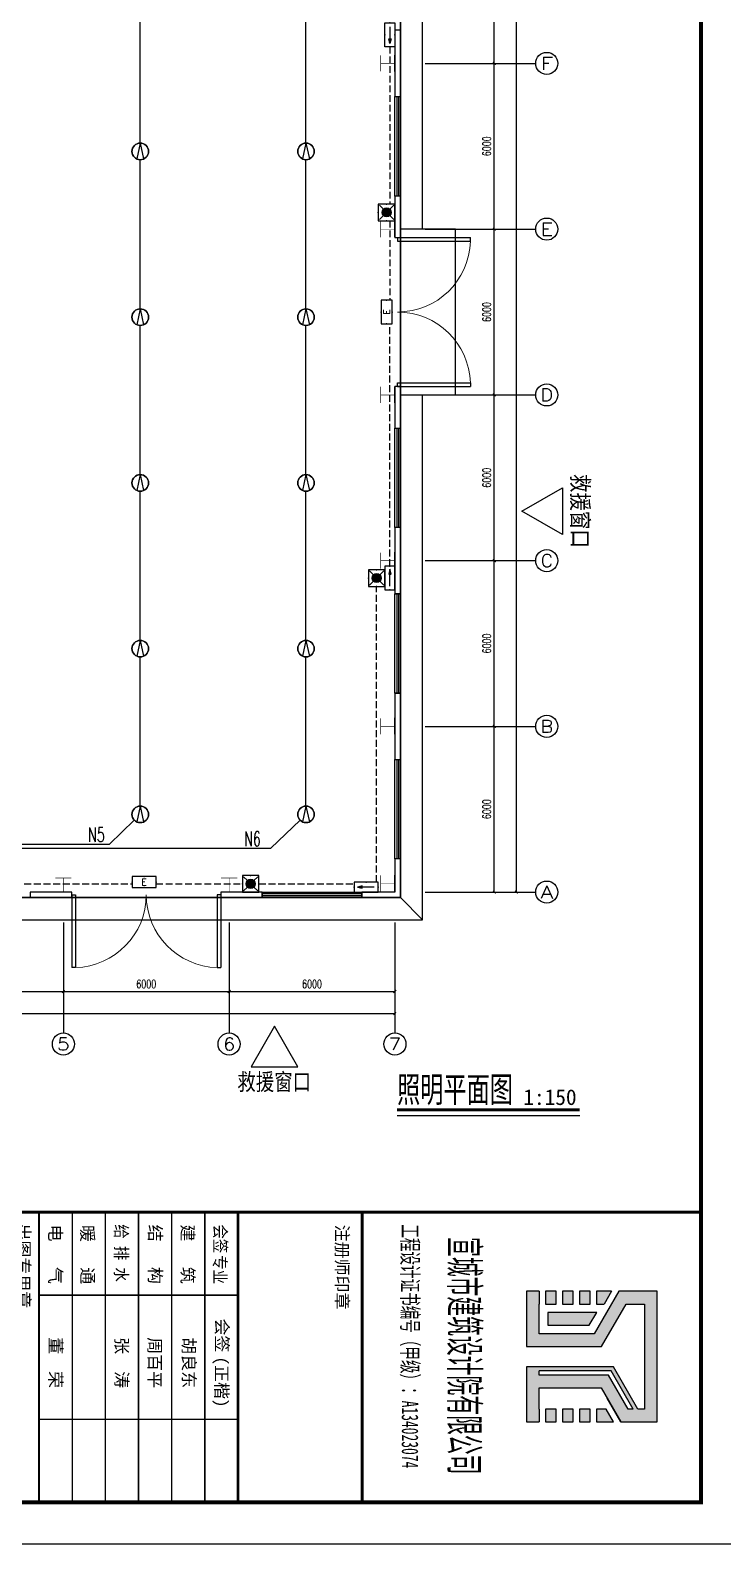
# Model space of a CAD drawing. Extents: x 524855 to 963750, y -788556 to -453694.
# Drawn here: x 718651 to 743720, y -725168 to -670378 of the extents above; entities that cross this region are included whole.
import ezdxf
from ezdxf.enums import TextEntityAlignment as Align

# ---------------------------------------------------------------- set-up
doc = ezdxf.new("R2010")
doc.units = 0
doc.header["$LTSCALE"] = 1000
doc.header["$MEASUREMENT"] = 0
doc.linetypes.add('DASH', pattern=[0.35, 0.25, -0.1])
doc.layers.get('0').update_dxf_attribs({"color": 8})
for name, color, linetype in [('AXIS', 8, 'Continuous'), ('AXIS_TEXT', 8, 'Continuous'), ('BZ_标准图框', 8, 'Continuous'), ('E-BZ', 4, 'Continuous'), ('E-PT', 1, 'Continuous'), ('E-SB', 3, 'Continuous'), ('E-YJ', 2, 'DASH'), ('GROUND', 8, 'Continuous'), ('PUB_TEXT', 8, 'Continuous'), ('RAIL', 8, 'Continuous'), ('TK(图框线)', 8, 'Continuous'), ('WALL', 8, 'Continuous'), ('WINDOW', 8, 'Continuous')]:
    doc.layers.add(name, color=color, linetype=linetype)
doc.layers.add('VHSoft_barcode', color=8, linetype='Continuous', plot=False)
doc.styles.add('-宋体', font='', dxfattribs={"width": 0.8})
doc.styles.add('_TCH_AXIS', font='COMPLEX', dxfattribs={"bigfont": 'GBCBIG'})
doc.styles.add('_TCH_DIM_T3', font='SIMPLEX', dxfattribs={"width": 0.705882, "bigfont": 'GBCBIG'})
doc.styles.add('_TEL_ATTDEF', font='SIMPLEX', dxfattribs={"bigfont": 'HZTXT'})
doc.styles.add('_TEL_DIM', font='SIMPLEX', dxfattribs={"width": 0.8, "height": 3.5, "bigfont": 'HZTXT'})
doc.styles.add('COMPLEX', font='COMPLEX')
doc.styles.add('HT', font='simhei.ttf')
doc.styles.add('st', font='')
doc.styles.add('宋体', font='')
doc.styles.add('宋体(0.8)', font='', dxfattribs={"width": 0.8})
doc.styles.get('-宋体').set_extended_font_data('SimSun')
doc.styles.get('st').set_extended_font_data('SimSun')
doc.styles.get('宋体').set_extended_font_data('SimSun')
doc.styles.get('宋体(0.8)').set_extended_font_data('SimSun')
doc.dimstyles.new('_TCH_ARCH&&100', dxfattribs={"dimtxt": 297.5, "dimasz": 100, "dimexe": 250, "dimexo": 300, "dimgap": 126.25, "dimtad": 1, "dimdec": 0, "dimzin": 0, "dimdsep": 46, "dimtxsty": '_TCH_DIM_T3', "dimblk": 'ARCHTICK', "dimcen": 0.09, "dimazin": 2, "dimtfac": 1, "dimtdec": 0, "dimtix": 1, "dimtmove": 2, "dimatfit": 3, "dimfxl": 0, "dimtolj": 1, "dimtzin": 0, "dimarcsym": 0})

# ---------------------------------------------------------------- blocks, each defined once
blk = doc.blocks.new('$WINLIB2D$00000001')
at = {"color": 0}
for points in [[(-0.5, 0.5), (-0.5, -0.5)], [(-0.5, 0.5), (0.5, 0.5)], [(0.5, -0.5), (0.5, 0.5)], [(0.5, 0.167), (-0.5, 0.167)], [(0.5, -0.167), (-0.5, -0.167)], [(-0.5, -0.5), (0.5, -0.5)]]:
    blk.add_lwpolyline(points, dxfattribs=at)
blk = doc.blocks.new('$DorLib2D$00000002')
for p, q in [((-0.5, 0), (-0.5, 0.4875)), ((-0.475, 0.4875), (-0.5, 0.4875)), ((-0.475, 0), (-0.475, 0.4875)), ((0.475, 0), (0.475, 0.4875)), ((0.475, 0.4875), (0.5, 0.4875)), ((0.5, 0), (0.5, 0.4875)), ((-0.5, 0), (-0.475, 0)), ((0.5, 0), (0.475, 0))]:
    blk.add_line(p, q)
at = {"lineweight": 13}
for centre, start, end in [((-0.4875, 0), 0, 88.53072), ((0.4875, 0), 91.46928, 180)]:
    blk.add_arc(centre, 0.4875, start, end, dxfattribs=at)
blk = doc.blocks.new('_AXISO')
blk.add_circle((0, 0), 0.5)
at = {"layer": 'AXIS_TEXT', "style": 'COMPLEX', "width": 1.041667}
blk.add_attdef('A', text='', height=0.56, dxfattribs=at).set_placement((-0.25, -0.28), (0.25, -0.28), align=Align.FIT)
blk = doc.blocks.new('_ArchTick')
at = {"color": 0, "linetype": 'ByBlock', "const_width": 0.4}
blk.add_lwpolyline([(-0.5, -0.5), (0.5, 0.5)], dxfattribs=at)
blk = doc.blocks.new('*D65')
at = {"layer": 'AXIS', "color": 0, "lineweight": -2}
for p, q in [((696251, -702978), (696251, -706228)), ((731851, -702978), (731851, -706228)), ((696251, -705978), (731851, -705978))]:
    blk.add_line(p, q, dxfattribs=at)
at = {"layer": 'Defpoints', "color": 0}
for p in [(696251, -702678), (731851, -702678), (731851, -705978)]:
    blk.add_point(p, dxfattribs=at)
at = {"layer": 'AXIS', "color": 0, "lineweight": -2, "xscale": 100, "yscale": 100, "zscale": 100, "rotation": 180}
blk.add_blockref('_ArchTick', (696251, -705978), dxfattribs=at)
at = {"layer": 'AXIS', "color": 0, "lineweight": -2, "xscale": 100, "yscale": 100, "zscale": 100}
blk.add_blockref('_ArchTick', (731851, -705978), dxfattribs=at)
at = {"layer": 'AXIS', "color": 0, "insert": (714051, -705703), "char_height": 297.5, "attachment_point": 5, "style": '_TCH_DIM_T3'}
blk.add_mtext('\\A1;35600', dxfattribs=at)
blk = doc.blocks.new('*D66')
at = {"layer": 'AXIS', "color": 0, "lineweight": -2}
for p, q in [((733251, -629578), (736501, -629578)), ((736251, -701578), (736251, -629578)), ((733251, -701578), (736501, -701578))]:
    blk.add_line(p, q, dxfattribs=at)
at = {"layer": 'Defpoints', "color": 0}
for p in [(732951, -629578), (736251, -629578), (732951, -701578)]:
    blk.add_point(p, dxfattribs=at)
at = {"layer": 'AXIS', "color": 0, "lineweight": -2, "xscale": 100, "yscale": 100, "zscale": 100}
for p, rotation in [((736251, -629578), 90), ((736251, -701578), 270)]:
    blk.add_blockref('_ArchTick', p, dxfattribs=dict(at, rotation=rotation))
at = {"layer": 'AXIS', "color": 0, "insert": (735976, -665578), "char_height": 297.5, "attachment_point": 5, "rotation": 90, "style": '_TCH_DIM_T3'}
blk.add_mtext('\\A1;72000', dxfattribs=at)
blk = doc.blocks.new('*D67')
at = {"layer": 'AXIS', "color": 0, "lineweight": -2}
for p, q in [((733251, -695578), (735701, -695578)), ((735451, -701578), (735451, -695578)), ((733251, -701578), (735701, -701578))]:
    blk.add_line(p, q, dxfattribs=at)
at = {"layer": 'Defpoints', "color": 0}
for p in [(732951, -695578), (735451, -695578), (732951, -701578)]:
    blk.add_point(p, dxfattribs=at)
at = {"layer": 'AXIS', "color": 0, "lineweight": -2, "xscale": 100, "yscale": 100, "zscale": 100}
for p, rotation in [((735451, -695578), 90), ((735451, -701578), 270)]:
    blk.add_blockref('_ArchTick', p, dxfattribs=dict(at, rotation=rotation))
at = {"layer": 'AXIS', "color": 0, "insert": (735176, -698578), "char_height": 297.5, "attachment_point": 5, "rotation": 90, "style": '_TCH_DIM_T3'}
blk.add_mtext('\\A1;6000', dxfattribs=at)
blk = doc.blocks.new('*D68')
at = {"layer": 'AXIS', "color": 0, "lineweight": -2}
for p, q in [((733251, -689578), (735701, -689578)), ((735451, -695578), (735451, -689578)), ((733251, -695578), (735701, -695578))]:
    blk.add_line(p, q, dxfattribs=at)
at = {"layer": 'Defpoints', "color": 0}
for p in [(732951, -689578), (735451, -689578), (732951, -695578)]:
    blk.add_point(p, dxfattribs=at)
at = {"layer": 'AXIS', "color": 0, "lineweight": -2, "xscale": 100, "yscale": 100, "zscale": 100}
for p, rotation in [((735451, -689578), 90), ((735451, -695578), 270)]:
    blk.add_blockref('_ArchTick', p, dxfattribs=dict(at, rotation=rotation))
at = {"layer": 'AXIS', "color": 0, "insert": (735176, -692578), "char_height": 297.5, "attachment_point": 5, "rotation": 90, "style": '_TCH_DIM_T3'}
blk.add_mtext('\\A1;6000', dxfattribs=at)
blk = doc.blocks.new('*D69')
at = {"layer": 'AXIS', "color": 0, "lineweight": -2}
for p, q in [((733251, -683578), (735701, -683578)), ((735451, -689578), (735451, -683578)), ((733251, -689578), (735701, -689578))]:
    blk.add_line(p, q, dxfattribs=at)
at = {"layer": 'Defpoints', "color": 0}
for p in [(732951, -683578), (735451, -683578), (732951, -689578)]:
    blk.add_point(p, dxfattribs=at)
at = {"layer": 'AXIS', "color": 0, "lineweight": -2, "xscale": 100, "yscale": 100, "zscale": 100}
for p, rotation in [((735451, -683578), 90), ((735451, -689578), 270)]:
    blk.add_blockref('_ArchTick', p, dxfattribs=dict(at, rotation=rotation))
at = {"layer": 'AXIS', "color": 0, "insert": (735176, -686578), "char_height": 297.5, "attachment_point": 5, "rotation": 90, "style": '_TCH_DIM_T3'}
blk.add_mtext('\\A1;6000', dxfattribs=at)
blk = doc.blocks.new('*D70')
at = {"layer": 'AXIS', "color": 0, "lineweight": -2}
for p, q in [((733251, -677578), (735701, -677578)), ((735451, -683578), (735451, -677578)), ((733251, -683578), (735701, -683578))]:
    blk.add_line(p, q, dxfattribs=at)
at = {"layer": 'Defpoints', "color": 0}
for p in [(732951, -677578), (735451, -677578), (732951, -683578)]:
    blk.add_point(p, dxfattribs=at)
at = {"layer": 'AXIS', "color": 0, "lineweight": -2, "xscale": 100, "yscale": 100, "zscale": 100}
for p, rotation in [((735451, -677578), 90), ((735451, -683578), 270)]:
    blk.add_blockref('_ArchTick', p, dxfattribs=dict(at, rotation=rotation))
at = {"layer": 'AXIS', "color": 0, "insert": (735176, -680578), "char_height": 297.5, "attachment_point": 5, "rotation": 90, "style": '_TCH_DIM_T3'}
blk.add_mtext('\\A1;6000', dxfattribs=at)
blk = doc.blocks.new('*D71')
at = {"layer": 'AXIS', "color": 0, "lineweight": -2}
for p, q in [((733251, -671578), (735701, -671578)), ((735451, -677578), (735451, -671578)), ((733251, -677578), (735701, -677578))]:
    blk.add_line(p, q, dxfattribs=at)
at = {"layer": 'Defpoints', "color": 0}
for p in [(732951, -671578), (735451, -671578), (732951, -677578)]:
    blk.add_point(p, dxfattribs=at)
at = {"layer": 'AXIS', "color": 0, "lineweight": -2, "xscale": 100, "yscale": 100, "zscale": 100}
for p, rotation in [((735451, -671578), 90), ((735451, -677578), 270)]:
    blk.add_blockref('_ArchTick', p, dxfattribs=dict(at, rotation=rotation))
at = {"layer": 'AXIS', "color": 0, "insert": (735176, -674578), "char_height": 297.5, "attachment_point": 5, "rotation": 90, "style": '_TCH_DIM_T3'}
blk.add_mtext('\\A1;6000', dxfattribs=at)
blk = doc.blocks.new('*D72')
at = {"layer": 'AXIS', "color": 0, "lineweight": -2}
for p, q in [((733251, -665578), (735701, -665578)), ((735451, -671578), (735451, -665578)), ((733251, -671578), (735701, -671578))]:
    blk.add_line(p, q, dxfattribs=at)
at = {"layer": 'Defpoints', "color": 0}
for p in [(732951, -665578), (735451, -665578), (732951, -671578)]:
    blk.add_point(p, dxfattribs=at)
at = {"layer": 'AXIS', "color": 0, "lineweight": -2, "xscale": 100, "yscale": 100, "zscale": 100}
for p, rotation in [((735451, -665578), 90), ((735451, -671578), 270)]:
    blk.add_blockref('_ArchTick', p, dxfattribs=dict(at, rotation=rotation))
at = {"layer": 'AXIS', "color": 0, "insert": (735176, -668578), "char_height": 297.5, "attachment_point": 5, "rotation": 90, "style": '_TCH_DIM_T3'}
blk.add_mtext('\\A1;6000', dxfattribs=at)
blk = doc.blocks.new('*D95')
at = {"layer": 'AXIS', "color": 0, "lineweight": -2}
for p, q in [((713851, -702978), (713851, -705428)), ((719851, -702978), (719851, -705428)), ((713851, -705178), (719851, -705178))]:
    blk.add_line(p, q, dxfattribs=at)
at = {"layer": 'Defpoints', "color": 0}
for p in [(713851, -702678), (719851, -702678), (719851, -705178)]:
    blk.add_point(p, dxfattribs=at)
at = {"layer": 'AXIS', "color": 0, "lineweight": -2, "xscale": 100, "yscale": 100, "zscale": 100, "rotation": 180}
blk.add_blockref('_ArchTick', (713851, -705178), dxfattribs=at)
at = {"layer": 'AXIS', "color": 0, "lineweight": -2, "xscale": 100, "yscale": 100, "zscale": 100}
blk.add_blockref('_ArchTick', (719851, -705178), dxfattribs=at)
at = {"layer": 'AXIS', "color": 0, "insert": (716851, -704903), "char_height": 297.5, "attachment_point": 5, "style": '_TCH_DIM_T3'}
blk.add_mtext('\\A1;6000', dxfattribs=at)
blk = doc.blocks.new('*D96')
at = {"layer": 'AXIS', "color": 0, "lineweight": -2}
for p, q in [((719851, -702978), (719851, -705428)), ((725851, -702978), (725851, -705428)), ((719851, -705178), (725851, -705178))]:
    blk.add_line(p, q, dxfattribs=at)
at = {"layer": 'Defpoints', "color": 0}
for p in [(719851, -702678), (725851, -702678), (725851, -705178)]:
    blk.add_point(p, dxfattribs=at)
at = {"layer": 'AXIS', "color": 0, "lineweight": -2, "xscale": 100, "yscale": 100, "zscale": 100, "rotation": 180}
blk.add_blockref('_ArchTick', (719851, -705178), dxfattribs=at)
at = {"layer": 'AXIS', "color": 0, "lineweight": -2, "xscale": 100, "yscale": 100, "zscale": 100}
blk.add_blockref('_ArchTick', (725851, -705178), dxfattribs=at)
at = {"layer": 'AXIS', "color": 0, "insert": (722851, -704903), "char_height": 297.5, "attachment_point": 5, "style": '_TCH_DIM_T3'}
blk.add_mtext('\\A1;6000', dxfattribs=at)
blk = doc.blocks.new('*D97')
at = {"layer": 'AXIS', "color": 0, "lineweight": -2}
for p, q in [((725851, -702978), (725851, -705428)), ((731851, -702978), (731851, -705428)), ((725851, -705178), (731851, -705178))]:
    blk.add_line(p, q, dxfattribs=at)
at = {"layer": 'Defpoints', "color": 0}
for p in [(725851, -702678), (731851, -702678), (731851, -705178)]:
    blk.add_point(p, dxfattribs=at)
at = {"layer": 'AXIS', "color": 0, "lineweight": -2, "xscale": 100, "yscale": 100, "zscale": 100, "rotation": 180}
blk.add_blockref('_ArchTick', (725851, -705178), dxfattribs=at)
at = {"layer": 'AXIS', "color": 0, "lineweight": -2, "xscale": 100, "yscale": 100, "zscale": 100}
blk.add_blockref('_ArchTick', (731851, -705178), dxfattribs=at)
at = {"layer": 'AXIS', "color": 0, "insert": (728851, -704903), "char_height": 297.5, "attachment_point": 5, "style": '_TCH_DIM_T3'}
blk.add_mtext('\\A1;6000', dxfattribs=at)
blk = doc.blocks.new('$equip$00002832')
for q in [(-0.203, -0.457), (0.203, -0.457)]:
    blk.add_line((0, 0.5), q)
blk.add_lwpolyline([(0.5, 0, 1), (-0.5, 0, 1), (0.5, 0, -0.625089)], format="xyb")
blk.add_circle((0, 0), 0.5)
for p in [(-0.5, 0), (0, 0.5), (0.5, 0), (0, -0.5)]:
    blk.add_point(p)
at = {"color": 7, "style": '_TEL_DIM', "flags": 1}
for tag in ['A', 'REMARK']:
    blk.add_attdef(tag, text='', height=0.00002, dxfattribs=at).set_placement((0, 0), align=Align.MIDDLE_CENTER)
blk = doc.blocks.new('$equip$00002534')
for p, q in [((-0.72, 0.66), (-0.72, 0)), ((0.72, 0.66), (-0.72, 0.66)), ((-0.72, 0), (0.72, 0)), ((0.72, 0), (0.72, 0.66))]:
    blk.add_line(p, q)
blk.add_lwpolyline([(-0.72, 0.66), (-0.72, 0), (0.72, 0), (0.72, 0.66), (-0.72, 0.66), (-0.72, 0)])
for p in [(-0.72, 0.33), (0, 0.66), (0, 0), (0.72, 0.33)]:
    blk.add_point(p)
at = {"color": 7, "style": '_TEL_DIM'}
blk.add_attdef('$TEXT$', text='', height=0.4, dxfattribs=at).set_placement((0, 0.33), align=Align.MIDDLE_CENTER)
at = {"color": 7, "style": '_TEL_DIM', "flags": 1}
blk.add_attdef('A', text='', height=0.00002, dxfattribs=at).set_placement((0, 0), align=Align.MIDDLE_CENTER)
blk = doc.blocks.new('$equip$00002604')
blk.add_hatch(color=256).paths.add_polyline_path([(0.275, 0.5, 1), (-0.274, 0.5, 1)])
for p, q in [((-0.429, 0.929), (-0.194, 0.694)), ((0.194, 0.694), (0.429, 0.929)), ((-0.429, 0.071), (-0.194, 0.306)), ((0.194, 0.306), (0.429, 0.071))]:
    blk.add_line(p, q)
blk.add_lwpolyline([(-0.5, 1), (-0.5, 0), (0.5, 0), (0.5, 1), (-0.5, 1), (-0.5, 0)])
blk.add_lwpolyline([(-0.5, 1), (-0.5, 0), (0.5, 0), (0.5, 1)], close=True)
blk.add_circle((0, 0.5), 0.275)
for p in [(0, 1), (-0.5, 0.5), (0, 0), (0.5, 0.5)]:
    blk.add_point(p)
at = {"color": 7, "style": '_TEL_DIM', "flags": 1}
blk.add_attdef('A', text='', height=0.000025, dxfattribs=at).set_placement((0, 0), align=Align.MIDDLE_CENTER)
blk = doc.blocks.new('$equip$00002540')
blk.add_hatch(color=256).paths.add_polyline_path([(0.24, 0.372), (0.24, 0.228), (0.528, 0.3)])
for p, q in [((-0.72, 0.6), (-0.72, 0)), ((0.72, 0.6), (-0.72, 0.6)), ((-0.72, 0), (0.72, 0)), ((0.24, 0.372), (0.24, 0.228)), ((0.528, 0.3), (0.24, 0.372)), ((0.24, 0.228), (0.528, 0.3)), ((0.72, 0), (0.72, 0.6))]:
    blk.add_line(p, q)
at = {"color": 7}
blk.add_line((-0.48, 0.3), (0.48, 0.3), dxfattribs=at)
blk.add_lwpolyline([(-0.72, 0.6), (-0.72, 0), (0.72, 0), (0.72, 0.6), (-0.72, 0.6), (-0.72, 0)])
for p in [(-0.72, 0.3), (0, 0.6), (0, 0), (0.72, 0.3)]:
    blk.add_point(p)
at = {"color": 7, "style": '_TEL_DIM', "flags": 1}
blk.add_attdef('A', text='', height=0.00002, dxfattribs=at).set_placement((0, 0), align=Align.MIDDLE_CENTER)
blk = doc.blocks.new('TQQQQQQQQ')
h = blk.add_hatch(color=256)
h.paths.add_polyline_path([(741343, -720757), (741343, -716030), (739954, -716030), (739067, -717566), (737077, -717566), (737077, -716491), (737077, -716030), (736616, -716030), (736616, -718027), (739333, -718027), (740220, -716491), (740882, -716491), (740882, -720296), (740652, -720296), (739765, -718760), (736616, -718760), (736616, -720757), (737077, -720757), (737077, -720296), (737077, -719528), (739322, -719528), (740031, -720757)])
h.paths.add_polyline_path([(740297, -720296), (739588, -719067), (737077, -719067), (737077, -718913), (739676, -718913), (740474, -720296)], flags=16)
h = blk.add_hatch(color=256)
h.paths.add_polyline_path([(739765, -720757), (739499, -720296), (739151, -720296), (739151, -720757)])
h.paths.add_polyline_path([(738920, -720296), (738536, -720296), (738536, -720757), (738920, -720757)])
h.paths.add_polyline_path([(738306, -720296), (737922, -720296), (737922, -720757), (738306, -720757)])
h.paths.add_polyline_path([(737307, -720757), (737691, -720757), (737691, -720296), (737307, -720296)])
h.paths.add_polyline_path([(738890, -717259), (739156, -716798), (737384, -716798), (737384, -717259)])
h.paths.add_polyline_path([(739688, -716030), (739151, -716030), (739151, -716491), (739422, -716491)])
h.paths.add_polyline_path([(738920, -716030), (738536, -716030), (738536, -716491), (738920, -716491)])
h.paths.add_polyline_path([(737922, -716491), (738306, -716491), (738306, -716030), (737922, -716030)])
h.paths.add_polyline_path([(737691, -716491), (737691, -716030), (737307, -716030), (737307, -716491)])
for points in [[(737077, -716030), (736616, -716030), (736616, -718027), (739333, -718027), (740220, -716491), (740882, -716491), (740882, -720296), (740652, -720296), (739765, -718760), (736616, -718760), (736616, -720757), (737077, -720757)], [(737077, -716030), (737077, -716491)], [(737077, -719528), (739322, -719528), (740031, -720757), (741343, -720757), (741343, -716030), (739954, -716030), (739067, -717566), (737077, -717566), (737077, -716491)], [(739688, -716030), (739151, -716030), (739151, -716491), (739422, -716491)], [(739688, -716030), (739422, -716491)], [(740474, -720296), (739676, -718913), (737077, -718913)], [(737077, -719067), (737077, -718913)], [(740297, -720296), (739588, -719067), (737077, -719067)], [(737077, -720296), (737077, -719528)], [(740031, -720757), (739537, -719902)], [(737077, -720296), (737077, -720757)], [(739499, -720296), (739151, -720296), (739151, -720757), (739765, -720757)], [(739765, -720757), (739499, -720296)], [(740474, -720296), (740297, -720296)]]:
    blk.add_lwpolyline(points)
for points in [[(737691, -716030), (737307, -716030), (737307, -716491), (737691, -716491)], [(738306, -716030), (737922, -716030), (737922, -716491), (738306, -716491)], [(738920, -716030), (738536, -716030), (738536, -716491), (738920, -716491)], [(738890, -717259), (739156, -716798), (737384, -716798), (737384, -717259)], [(737691, -720296), (737307, -720296), (737307, -720757), (737691, -720757)], [(738306, -720296), (737922, -720296), (737922, -720757), (738306, -720757)], [(738920, -720296), (738536, -720296), (738536, -720757), (738920, -720757)]]:
    blk.add_lwpolyline(points, close=True)
at = {"layer": 'BZ_标准图框'}
for points, const_width in [([(682932, -713168), (742932, -713168)], 105), ([(683982, -713168), (683982, -719168)], 52.5), ([(685032, -713168), (685032, -723668)], 52.5), ([(685032, -713168), (685032, -723668)], 52.5), ([(686232, -713168), (686232, -723668)], 52.5), ([(687432, -713168), (687432, -723668)], 52.5), ([(688632, -713168), (688632, -723668)], 105), ([(697632, -713168), (697632, -723668)], 105), ([(699132, -713168), (699132, -723668)], 52.5), ([(700632, -713168), (700632, -723668)], 52.5), ([(702132, -713168), (702132, -723668)], 52.5), ([(703632, -713168), (703632, -723668)], 105), ([(704832, -713168), (704832, -723668)], 52.5), ([(704832, -713168), (704832, -723668)], 52.5), ([(706032, -713168), (706032, -723668)], 52.5), ([(707232, -713168), (707232, -723668)], 52.5), ([(708432, -713168), (708432, -723668)], 52.5), ([(709632, -713168), (709632, -723668)], 52.5), ([(710832, -713168), (710832, -723668)], 52.5), ([(712032, -713168), (712032, -723668)], 52.5), ([(713232, -713168), (713232, -723668)], 105), ([(718970, -723668), (718970, -713168)], 75), ([(720170, -723668), (720170, -713168)], 52.5), ([(721370, -723668), (721370, -713168)], 52.5), ([(722570, -723668), (722570, -713168)], 52.5), ([(723770, -723668), (723770, -713168)], 52.5), ([(724970, -723668), (724970, -713168)], 52.5), ([(726170, -713168), (726170, -723668)], 105), ([(730667, -713216), (730667, -723716)], 105), ([(682932, -716168), (685032, -716168)], 52.5), ([(685032, -716168), (688632, -716168)], 52.5), ([(697632, -716168), (713232, -716168)], 52.5), ([(726170, -716168), (718970, -716168)], 52.5), ([(682932, -719168), (685032, -719168)], 52.5), ([(682932, -721043), (685032, -721043)], 52.5), ([(683982, -721043), (683982, -723668)], 52.5), ([(703631, -720668), (713232, -720668)], 52.5), ([(726170, -720668), (718970, -720668)], 52.5)]:
    blk.add_lwpolyline(points, dxfattribs=dict(at, const_width=const_width))
at = {"layer": 'VHSoft_barcode'}
blk.add_lwpolyline([(682932, -723668), (688682, -723668), (688682, -725168), (682932, -725168)], close=True, dxfattribs=at)
at = {"layer": 'BZ_标准图框', "style": 'HT'}
for s, height, width, p in [('专业及类别', 450, 0.7, (684279, -713457)), ('标   题:', 450, 0.95, (696841, -713471)), ('子项名称', 450, 0.9, (698129, -713470)), ('工程名称', 450, 0.9, (699616, -713470)), ('建设单位', 450, 0.9, (701095, -713480)), ('工程编号', 450, 0.9, (702675, -713491)), ('专业负责人', 450, 0.7, (707635, -713530)), ('方案设计人', 450, 0.7, (708844, -713532)), ('项目负责人', 450, 0.7, (710049, -713492)), ('给 排 水', 450, 0.85, (721722, -713602)), ('会签', 450, 0.85, (725308, -713609)), ('工程设计证书编号（甲级）：A134023074', 600, 0.6, (732104, -713605)), ('专业', 450, 0.85, (725295, -714723))]:
    blk.add_text(s, height=height, rotation=270, dxfattribs=dict(at, width=width)).set_placement(p)
for s, p in [('设计阶段', (685398, -713380)), ('比  例', (686602, -713632)), ('日   期', (687817, -713464)), ('制   图', (704043, -713536)), ('设   计', (705197, -713570)), ('校   对', (706399, -713579)), ('审   核', (711213, -713490)), ('审   定', (712361, -713510)), ('出图专用章', (718182, -713575)), ('电   气', (719336, -713614)), ('暖   通', (720498, -713629)), ('结   构', (722949, -713616)), ('建   筑', (724126, -713609)), ('注册师印章', (729715, -713619)), ('版本 ', (683268, -713892)), ('会签', (725369, -717012)), ('(正楷)', (725355, -718393)), ('图号', (683825, -719514))]:
    blk.add_text(s, height=450, rotation=270, dxfattribs=at).set_placement(p)
at = {"layer": 'BZ_标准图框', "style": 'HT', "width": 0.5}
blk.add_text('宣城市建筑设计院有限公司', height=1050, rotation=270, dxfattribs=at).set_placement((733854, -718361), align=Align.CENTER)
at = {"layer": 'TK(图框线)'}
for s, style, p in [('安徽泰乐玛科技有限公司', 'HT', (701123, -716168)), ('A版', 'HT', (683266, -717134)), ('电施', 'HT', (684317, -717035)), ('P20-067', '宋体', (702609, -717498)), ('董  荣', 'HT', (705222, -717498)), ('张  涛', 'HT', (706332, -717489)), ('罗绎涛', 'HT', (710012, -717439)), ('黄  海', 'HT', (711192, -717482)), ('董  荣', 'HT', (719347, -717693)), ('周百平', 'HT', (722935, -717693)), ('胡良东', 'HT', (724171, -717693)), ('张  涛', 'HT', (721739, -717693)), ('施工图', 'HT', (685464, -718724)), ('2020.05', 'HT', (687853, -718469)), ('厂区调整', 'HT', (699613, -718508)), ('见图', 'HT', (686653, -718862)), ('3#厂房', 'HT', (698113, -718909))]:
    blk.add_text(s, height=450, rotation=270, dxfattribs=dict(at, style=style)).set_placement(p)
at = {"layer": 'TK(图框线)', "style": '-宋体'}
blk.add_text('4', height=375, rotation=270, dxfattribs=at).set_placement((683286, -722344), align=Align.CENTER)
blk = doc.blocks.new('1FFF')
at = {"ltscale": 10, "const_width": 20}
for points in [[(731335.6, -671870.5), (731335.6, -671285.7)], [(731335.6, -671578.1), (731823.2, -671578.1)], [(731823.2, -671852.2), (731823.2, -671267.4)], [(731823.2, -671852.2), (731823.2, -671267.4)], [(731823.2, -671852.2), (731823.2, -671267.4)], [(731823.2, -671854.7), (731823.2, -671269.9)], [(731823.2, -671870.5), (731823.2, -671285.7)], [(731823.2, -671870.8), (731823.2, -671286)], [(731335.6, -677870.5), (731335.6, -677285.7)], [(731335.6, -677578.1), (731823.2, -677578.1)], [(731823.2, -677852.2), (731823.2, -677267.4)], [(731823.2, -677852.2), (731823.2, -677267.4)], [(731823.2, -677852.2), (731823.2, -677267.4)], [(731823.2, -677854.7), (731823.2, -677269.9)], [(731823.2, -677870.5), (731823.2, -677285.7)], [(731823.2, -677870.8), (731823.2, -677286)], [(731335.6, -683870.5), (731335.6, -683285.7)], [(731335.6, -683578.1), (731823.2, -683578.1)], [(731823.2, -683852.2), (731823.2, -683267.4)], [(731823.2, -683852.2), (731823.2, -683267.4)], [(731823.2, -683852.2), (731823.2, -683267.4)], [(731823.2, -683854.7), (731823.2, -683269.9)], [(731823.2, -683870.5), (731823.2, -683285.7)], [(731823.2, -683870.8), (731823.2, -683286)], [(731335.6, -689870.5), (731335.6, -689285.7)], [(731335.6, -689578.1), (731823.2, -689578.1)], [(731823.2, -689852.2), (731823.2, -689267.4)], [(731823.2, -689852.2), (731823.2, -689267.4)], [(731823.2, -689852.2), (731823.2, -689267.4)], [(731823.2, -689854.7), (731823.2, -689269.9)], [(731823.2, -689870.5), (731823.2, -689285.7)], [(731823.2, -689870.8), (731823.2, -689286)], [(731335.6, -695870.5), (731335.6, -695285.7)], [(731823.2, -695852.2), (731823.2, -695267.4)], [(731823.2, -695852.2), (731823.2, -695267.4)], [(731823.2, -695852.2), (731823.2, -695267.4)], [(731823.2, -695854.7), (731823.2, -695269.9)], [(731823.2, -695870.5), (731823.2, -695285.7)], [(731823.2, -695870.8), (731823.2, -695286)], [(731335.6, -695578.1), (731823.2, -695578.1)], [(720143.2, -701068.5), (719558.4, -701068.5)], [(719850.8, -701068.5), (719850.8, -701556.1)], [(726143.2, -701068.5), (725558.4, -701068.5)], [(725850.8, -701068.5), (725850.8, -701556.1)], [(731335.6, -701557.6), (731335.6, -700972.8)], [(731335.6, -701265.2), (731823.2, -701265.2)], [(731823.2, -701539.3), (731823.2, -700954.5)], [(731823.2, -701539.3), (731823.2, -700954.5)], [(731823.2, -701539.3), (731823.2, -700954.5)], [(731823.2, -701541.8), (731823.2, -700957)], [(731823.2, -701557.6), (731823.2, -700972.8)], [(731823.2, -701557.9), (731823.2, -700973.1)], [(720124.9, -701556.1), (719540.1, -701556.1)], [(720124.9, -701556.1), (719540.1, -701556.1)], [(720124.9, -701556.1), (719540.1, -701556.1)], [(720127.4, -701556.1), (719542.6, -701556.1)], [(720143.2, -701556.1), (719558.4, -701556.1)], [(720143.4, -701556.1), (719558.6, -701556.1)], [(726124.9, -701556.1), (725540.1, -701556.1)], [(726124.9, -701556.1), (725540.1, -701556.1)], [(726124.9, -701556.1), (725540.1, -701556.1)], [(726127.4, -701556.1), (725542.6, -701556.1)], [(726143.2, -701556.1), (725558.4, -701556.1)], [(726143.4, -701556.1), (725558.6, -701556.1)]]:
    blk.add_lwpolyline(points, dxfattribs=at)
at = {"flags": 128}
for points in [[(736447.1, -687788.8), (737913.4, -686942.2), (737913.4, -688635.3)], [(727491.3, -706433.8), (726644.8, -707900.1), (728337.9, -707900.1)]]:
    blk.add_lwpolyline(points, close=True, dxfattribs=at)
at = {"layer": 'AXIS'}
for p, q in [((732951, -671578.1), (736951, -671578.1)), ((732951, -677578.1), (736951, -677578.1)), ((732951, -683578.1), (736951, -683578.1)), ((732951, -689578.1), (736951, -689578.1)), ((732951, -695578.1), (736951, -695578.1)), ((732951, -701578.1), (736951, -701578.1)), ((719851, -702678.1), (719851, -706678.1)), ((725851, -702678.1), (725851, -706678.1)), ((731851, -702678.1), (731851, -706678.1))]:
    blk.add_line(p, q, dxfattribs=at)
at = {"layer": 'GROUND'}
for p, q in [((732051, -701778.1), (732051, -629378.1)), ((732851, -677578.1), (732851, -653578.1)), ((732851, -701778.1), (732851, -683578.1)), ((696051, -701778.1), (732051, -701778.1)), ((732051, -701778.1), (732851, -702578.1)), ((732851, -702578.1), (732851, -701778.1)), ((701851, -702578.1), (732851, -702578.1))]:
    blk.add_line(p, q, dxfattribs=at)
blk.add_lwpolyline([(695951, -629378.1), (732051, -629378.1), (732051, -701778.1), (695951, -701778.1)], close=True, dxfattribs=at)
at = {"layer": 'RAIL', "ltscale": 0.5}
blk.add_lwpolyline([(732051, -677578.1), (732051, -683578.1), (734051, -683578.1), (734051, -677578.1)], close=True, dxfattribs=at)
at = {"layer": 'WALL'}
for p, q in [((732051, -670378.1), (731851, -670378.1)), ((731851, -670378.1), (731851, -672778.1)), ((732051, -672778.1), (732051, -670378.1)), ((731851, -672778.1), (732051, -672778.1)), ((732051, -676378.1), (731851, -676378.1)), ((731851, -676378.1), (731851, -677878.1)), ((732051, -677878.1), (732051, -676378.1)), ((731851, -677878.1), (732051, -677878.1)), ((732051, -683278.1), (731851, -683278.1)), ((731851, -683278.1), (731851, -684778.1)), ((732051, -684778.1), (732051, -683278.1)), ((731851, -684778.1), (732051, -684778.1)), ((732051, -688378.1), (731851, -688378.1)), ((731851, -688378.1), (731851, -690778.1)), ((732051, -690778.1), (732051, -688378.1)), ((731851, -690778.1), (732051, -690778.1)), ((732051, -694378.1), (731851, -694378.1)), ((731851, -694378.1), (731851, -696778.1)), ((732051, -696778.1), (732051, -694378.1)), ((731851, -696778.1), (732051, -696778.1)), ((732051, -700378.1), (731851, -700378.1)), ((731851, -700378.1), (731851, -701578.1)), ((732051, -701778.1), (732051, -700378.1)), ((720151, -701578.1), (718651, -701578.1)), ((718651, -701578.1), (718651, -701778.1)), ((718651, -701778.1), (720151, -701778.1)), ((720151, -701778.1), (720151, -701578.1)), ((727051, -701578.1), (725551, -701578.1)), ((725551, -701578.1), (725551, -701778.1)), ((725551, -701778.1), (727051, -701778.1)), ((727051, -701778.1), (727051, -701578.1)), ((731851, -701578.1), (730651, -701578.1)), ((730651, -701578.1), (730651, -701778.1)), ((730651, -701778.1), (732051, -701778.1))]:
    blk.add_line(p, q, dxfattribs=at)
at = {"layer": 'AXIS'}
ref = blk.add_blockref('_AXISO', (737351, -671578.1), dxfattribs=dict(at, xscale=800, yscale=800, zscale=800))
ref.add_attrib('A', 'F', dxfattribs={"layer": 'AXIS_TEXT', "ltscale": 0.5, "height": 452.5, "style": '_TCH_AXIS', "width": 1.3125}).set_placement((737124.8, -671804.4), (737577.3, -671804.4), align=Align.FIT)
ref = blk.add_blockref('_AXISO', (737351, -677578.1), dxfattribs=dict(at, xscale=800, yscale=800, zscale=800))
ref.add_attrib('A', 'E', dxfattribs={"layer": 'AXIS_TEXT', "ltscale": 0.5, "height": 452.5, "style": '_TCH_AXIS', "width": 1.3125}).set_placement((737124.8, -677804.4), (737577.3, -677804.4), align=Align.FIT)
ref = blk.add_blockref('_AXISO', (737351, -683578.1), dxfattribs=dict(at, xscale=800, yscale=800, zscale=800))
ref.add_attrib('A', 'D', dxfattribs={"layer": 'AXIS_TEXT', "ltscale": 0.5, "height": 452.5, "style": '_TCH_AXIS', "width": 1.235294}).set_placement((737124.8, -683804.4), (737577.3, -683804.4), align=Align.FIT)
ref = blk.add_blockref('_AXISO', (737351, -689578.1), dxfattribs=dict(at, xscale=800, yscale=800, zscale=800))
ref.add_attrib('A', 'C', dxfattribs={"layer": 'AXIS_TEXT', "ltscale": 0.5, "height": 452.5, "style": '_TCH_AXIS', "width": 1.4}).set_placement((737124.8, -689804.4), (737577.3, -689804.4), align=Align.FIT)
ref = blk.add_blockref('_AXISO', (737351, -695578.1), dxfattribs=dict(at, xscale=800, yscale=800, zscale=800))
ref.add_attrib('A', 'B', dxfattribs={"layer": 'AXIS_TEXT', "ltscale": 0.5, "height": 452.5, "style": '_TCH_AXIS', "width": 1.235294}).set_placement((737124.8, -695804.4), (737577.3, -695804.4), align=Align.FIT)
ref = blk.add_blockref('_AXISO', (737351, -701578.1), dxfattribs=dict(at, xscale=800, yscale=800, zscale=800))
ref.add_attrib('A', 'A', dxfattribs={"layer": 'AXIS_TEXT', "ltscale": 0.5, "height": 452.5, "style": '_TCH_AXIS', "width": 1.166667}).set_placement((737124.8, -701804.4), (737577.3, -701804.4), align=Align.FIT)
ref = blk.add_blockref('_AXISO', (719851, -707078.1), dxfattribs=dict(at, xscale=800, yscale=800, zscale=800))
ref.add_attrib('A', '5', dxfattribs={"layer": 'AXIS_TEXT', "ltscale": 0.5, "height": 452.5, "style": '_TCH_AXIS', "width": 1.5}).set_placement((719624.8, -707304.4), (720077.3, -707304.4), align=Align.FIT)
ref = blk.add_blockref('_AXISO', (725851, -707078.1), dxfattribs=dict(at, xscale=800, yscale=800, zscale=800))
ref.add_attrib('A', '6', dxfattribs={"layer": 'AXIS_TEXT', "ltscale": 0.5, "height": 452.5, "style": '_TCH_AXIS', "width": 1.5}).set_placement((725624.8, -707304.4), (726077.3, -707304.4), align=Align.FIT)
ref = blk.add_blockref('_AXISO', (731851, -707078.1), dxfattribs=dict(at, xscale=800, yscale=800, zscale=800))
ref.add_attrib('A', '7', dxfattribs={"layer": 'AXIS_TEXT', "ltscale": 0.5, "height": 452.5, "style": '_TCH_AXIS', "width": 1.5}).set_placement((731624.8, -707304.4), (732077.3, -707304.4), align=Align.FIT)
at = {"layer": 'WINDOW', "rotation": 90}
for name, p, xscale, yscale, zscale in [('$WINLIB2D$00000001', (731951, -674578.1), 3600, -200, 3600), ('$DorLib2D$00000002', (731951, -680578.1), 5400, -5400, 5400), ('$WINLIB2D$00000001', (731951, -686578.1), 3600, -200, 3600), ('$WINLIB2D$00000001', (731951, -692578.1), 3600, 200, 3600), ('$WINLIB2D$00000001', (731951, -698578.1), 3600, -200, 3600)]:
    blk.add_blockref(name, p, dxfattribs=dict(at, xscale=xscale, yscale=yscale, zscale=zscale))
at = {"layer": 'WINDOW'}
for name, p, xscale, yscale, zscale in [('$DorLib2D$00000002', (722851, -701678.1), 5400, -5400, 5400), ('$WINLIB2D$00000001', (728851, -701678.1), 3600, 200, 3600)]:
    blk.add_blockref(name, p, dxfattribs=dict(at, xscale=xscale, yscale=yscale, zscale=zscale))
at = {"layer": 'PUB_TEXT', "style": '宋体(0.8)', "width": 0.8}
blk.add_text('救援窗口', height=611.77, rotation=270, dxfattribs=at).set_placement((738255.3, -686444.7, 0.4))
blk.add_text('救援窗口', height=611.77, dxfattribs=at).set_placement((726147.2, -708751.1, 0.4))
at = {"layer": 'AXIS'}
for p1, p2, distance, picture, middle in [((732951, -701578.1), (732951, -629578.1), -3300, '*D66', (735976, -665578.1)), ((732951, -671578.1), (732951, -665578.1), -2500, '*D72', (735176, -668578.1)), ((732951, -677578.1), (732951, -671578.1), -2500, '*D71', (735176, -674578.1)), ((732951, -683578.1), (732951, -677578.1), -2500, '*D70', (735176, -680578.1)), ((732951, -689578.1), (732951, -683578.1), -2500, '*D69', (735176, -686578.1)), ((732951, -695578.1), (732951, -689578.1), -2500, '*D68', (735176, -692578.1)), ((732951, -701578.1), (732951, -695578.1), -2500, '*D67', (735176, -698578.1)), ((696251, -702678.1), (731851, -702678.1), -3300, '*D65', (714051, -705703.1)), ((713851, -702678.1), (719851, -702678.1), -2500, '*D95', (716851, -704903.1)), ((719851, -702678.1), (725851, -702678.1), -2500, '*D96', (722851, -704903.1)), ((725851, -702678.1), (731851, -702678.1), -2500, '*D97', (728851, -704903.1))]:
    dim = blk.add_aligned_dim(p1=p1, p2=p2, distance=distance, dimstyle='_TCH_ARCH&&100', dxfattribs=at)
    dim.commit()
    dim.dimension.update_dxf_attribs({"geometry": picture, "text_midpoint": middle})

msp = doc.modelspace()

# ---------------------------------------------------------------- linework, layer by layer
at = {"layer": 'E-BZ'}
msp.add_lwpolyline([(681432, -725168), (744432, -725168), (744432, -613718), (681432, -613718)], close=True, dxfattribs=at)
at = {"layer": 'E-BZ', "const_width": 150}
msp.add_lwpolyline([(682932, -723668), (742932, -723668), (742932, -617468), (682932, -617468)], close=True, dxfattribs=at)
at = {"layer": 'E-BZ', "const_width": 105}
msp.add_lwpolyline([(731930, -709461), (738545, -709461)], dxfattribs=at)
at = {"layer": 'E-BZ'}
msp.add_lwpolyline([(731930, -709671), (738545, -709671)], dxfattribs=at)
at = {"layer": 'E-PT', "linetype": 'Continuous'}
for p, q in [((722633, -674464), (722633, -669064)), ((728633, -674464), (728633, -669064)), ((722633, -680464), (722633, -675064)), ((728633, -680464), (728633, -675064)), ((722633, -686464), (722633, -681064)), ((728633, -686464), (728633, -681064)), ((722633, -692464), (722633, -687064)), ((728633, -692464), (728633, -687064)), ((722633, -698464), (722633, -693064)), ((728633, -698464), (728633, -693064)), ((722417, -698971), (721514, -699837)), ((728417, -698971), (727357, -699987)), ((701278, -699837), (721514, -699837)), ((701428, -699987), (727357, -699987))]:
    msp.add_line(p, q, dxfattribs=at)
at = {"layer": 'E-YJ', "linetype": 'DASH'}
for p, q in [((731671, -670974), (731671, -676673)), ((731671, -677273), (731671, -680146)), ((731671, -689777), (731671, -681010)), ((731191, -701218), (731191, -690509)), ((708981, -701278), (722341, -701278)), ((723205, -701278), (726329, -701278)), ((726929, -701278), (730380, -701278))]:
    msp.add_line(p, q, dxfattribs=at)

# ---------------------------------------------------------------- block references
for name in ['1FFF', 'TQQQQQQQQ']:
    msp.add_blockref(name, (0, 0))
at = {"layer": 'E-SB', "ltscale": 0.5, "yscale": 600, "zscale": 600}
for name, p, xscale, rotation in [('$equip$00002540', (731851, -670542), -600, 90), ('$equip$00002604', (731851, -676973), 600, 90), ('$equip$00002540', (731851, -690209), 600, 90), ('$equip$00002604', (731491, -690209), 600, 90), ('$equip$00002540', (730812, -701218), 600, 180)]:
    msp.add_blockref(name, p, dxfattribs=dict(at, xscale=xscale, rotation=rotation))
at = {"layer": 'E-SB', "ltscale": 0.5, "xscale": 600, "yscale": 600, "zscale": 600}
for name, p in [('$equip$00002832', (722633, -674764)), ('$equip$00002832', (728633, -674764)), ('$equip$00002832', (722633, -680764)), ('$equip$00002832', (728633, -680764)), ('$equip$00002832', (722633, -686764)), ('$equip$00002832', (728633, -686764)), ('$equip$00002832', (722633, -692764)), ('$equip$00002832', (728633, -692764)), ('$equip$00002832', (722633, -698764)), ('$equip$00002832', (728633, -698764)), ('$equip$00002604', (726629, -701578))]:
    msp.add_blockref(name, p, dxfattribs=at)
at = {"layer": 'E-SB', "ltscale": 0.5}
ref = msp.add_blockref('$equip$00002534', (731751, -680578), dxfattribs=dict(at, xscale=600, yscale=600, zscale=600, rotation=90))
ref.add_attrib('$TEXT$', 'E', dxfattribs={"layer": '0', "color": 7, "height": 240, "rotation": 90, "style": '_TEL_ATTDEF'}).set_placement((731553, -680578), align=Align.MIDDLE_CENTER)
ref = msp.add_blockref('$equip$00002534', (722773, -701412), dxfattribs=dict(at, xscale=600, yscale=600, zscale=600))
ref.add_attrib('$TEXT$', 'E', dxfattribs={"layer": '0', "color": 7, "height": 240, "style": '_TEL_ATTDEF'}).set_placement((722773, -701214), align=Align.MIDDLE_CENTER)

# ---------------------------------------------------------------- texts
at = {"layer": 'E-BZ', "color": 7, "style": '_TEL_DIM'}
for s, height, width, p in [('N5', 525, 0.64, (720742, -699762)), ('N6', 525, 0.64, (726394, -699912)), ('照明平面图', 1050, 0.8, (731930, -709284))]:
    msp.add_text(s, height=height, dxfattribs=dict(at, width=width)).set_placement(p)
at = {"layer": 'E-BZ', "color": 7, "style": 'st'}
msp.add_text('1:150', height=566.5, dxfattribs=at).set_placement((736502, -709284))

doc.saveas('drawing.dxf')
